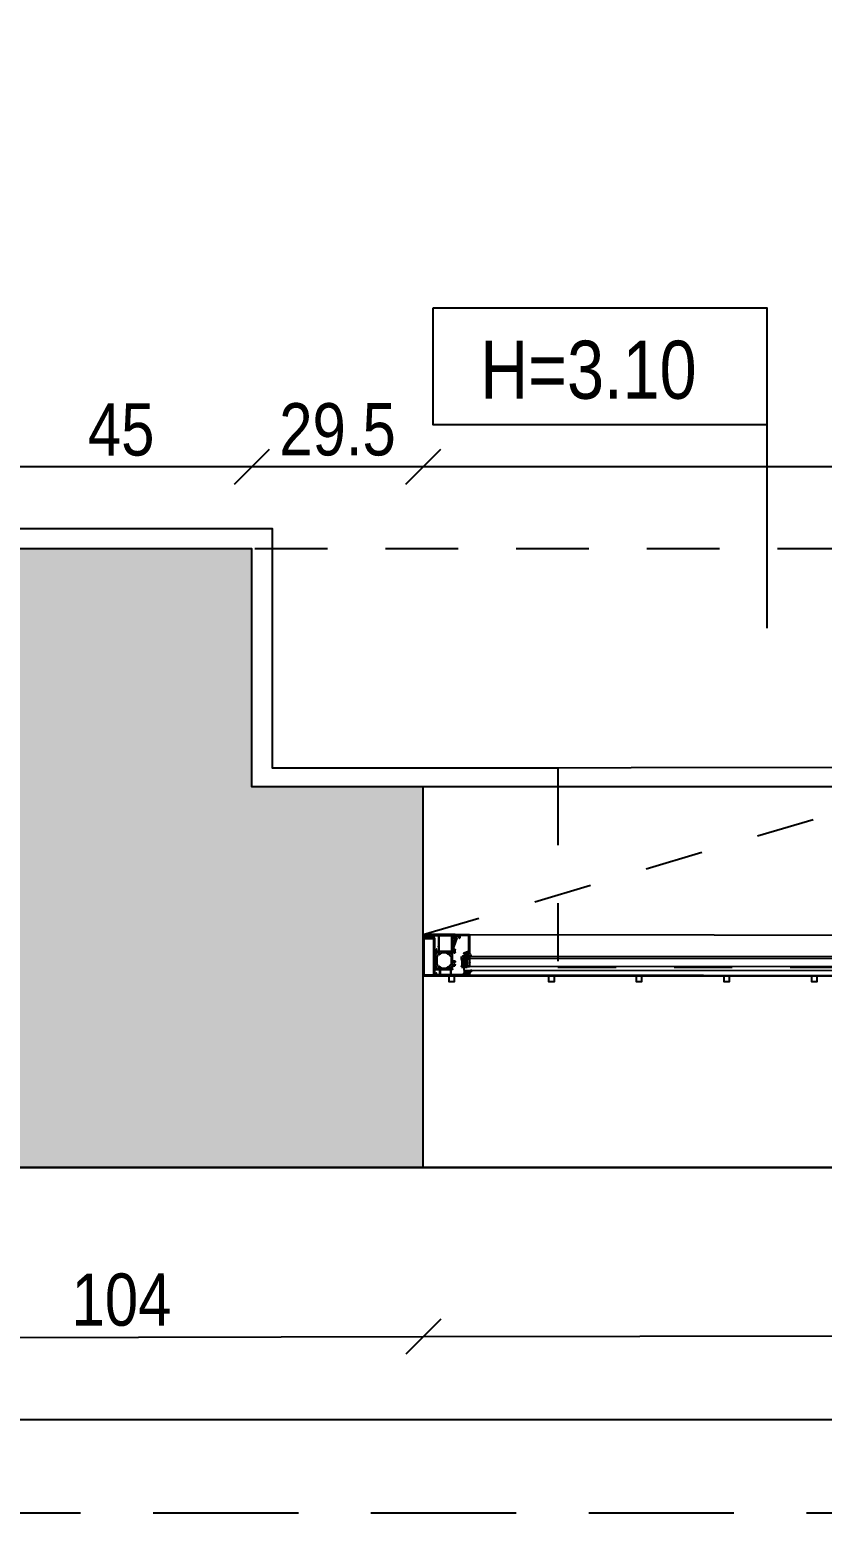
# Model space of a CAD drawing. Header units: metres. Extents: x 493 to 630, y -132 to -15.
# Drawn here: x 523.676 to 525.04, y -93.39 to -90.836 of the extents above; entities that cross this region are included whole.
import ezdxf

# ---------------------------------------------------------------- set-up
doc = ezdxf.new("R2010")
doc.units = ezdxf.units.M
doc.header["$MEASUREMENT"] = 0
doc.header["$PDMODE"] = 3
doc.linetypes.add('HIDDEN', pattern=[0.375, 0.25, -0.125])
doc.linetypes.add('HIDDEN2', pattern=[0.1875, 0.125, -0.0625])
for name, color, linetype in [('a_caramida', 2, 'Continuous'), ('a_cote_50', 9, 'Continuous'), ('a_grinzi', 253, 'HIDDEN'), ('a_pereti_hasuri', 253, 'Continuous'), ('a_punctat', 40, 'HIDDEN2'), ('a_scari_punctat', 40, 'HIDDEN2'), ('a_sticla', 4, 'Continuous'), ('a_tamplarie_ferestre', 6, 'Continuous'), ('a_text', 7, 'Continuous'), ('a_vederi', 74, 'Continuous'), ('a_vederi subtiri', 124, 'Continuous')]:
    doc.layers.add(name, color=color, linetype=linetype)
doc.layers.add('a_suprafete', color=7, linetype='Continuous', plot=False)
doc.styles.get("Standard").update_dxf_attribs({"font": 'ARIALN.TTF'})
doc.dimstyles.new('50 cote', dxfattribs={"dimtxt": 0.09, "dimasz": 0.06, "dimexe": 0, "dimexo": 0, "dimgap": 0.018, "dimtad": 1, "dimdec": 1, "dimlfac": 100, "dimrnd": 0.5, "dimdsep": 46, "dimtxsty": 'Standard', "dimblk": 'OBLIQUE', "dimcen": 0.00045, "dimclrd": 256, "dimclrt": 4, "dimadec": 1, "dimazin": 0, "dimtfac": 1, "dimtdec": 1, "dimtix": 1, "dimtofl": 0, "dimtmove": 0, "dimatfit": 3, "dimldrblk": 'OBLIQUE', "dimfxl": 0, "dimtolj": 1, "dimtzin": 0, "dimarcsym": 0})

# ---------------------------------------------------------------- blocks, each defined once
blk = doc.blocks.new('_Oblique')
at = {"color": 0, "linetype": 'ByBlock', "lineweight": -2}
blk.add_line((-0.5, -0.5), (0.5, 0.5), dxfattribs=at)
blk = doc.blocks.new('*D333')
at = {"layer": 'a_cote_50', "lineweight": -2, "ltscale": 0.3}
blk.add_line((526.3031, -91.5885), (524.3531, -91.5885), dxfattribs=at)
at = {"layer": 'Defpoints', "color": 0, "ltscale": 0.3}
for p in [(524.3531, -91.5885), (524.3531, -92.1396), (526.3031, -92.1396)]:
    blk.add_point(p, dxfattribs=at)
at = {"layer": 'a_cote_50', "lineweight": -2, "ltscale": 0.3, "xscale": 0.06, "yscale": 0.06, "zscale": 0.06, "rotation": 180}
blk.add_blockref('_Oblique', (524.3531, -91.5885), dxfattribs=at)
at = {"layer": 'a_cote_50', "lineweight": -2, "ltscale": 0.3, "xscale": 0.06, "yscale": 0.06, "zscale": 0.06}
blk.add_blockref('_Oblique', (526.3031, -91.5885), dxfattribs=at)
at = {"layer": 'a_cote_50', "color": 4, "ltscale": 0.3, "char_height": 0.09, "attachment_point": 5}
for s, insert in [('\\A1;195', (525.3281, -91.5245)), ('\\A1;54\\P', (525.3281, -91.6523))]:
    blk.add_mtext(s, dxfattribs=dict(at, insert=insert))
blk = doc.blocks.new('*D334')
at = {"layer": 'a_cote_50', "lineweight": -2, "ltscale": 0.3}
blk.add_line((524.3531, -91.5885), (524.0581, -91.5885), dxfattribs=at)
at = {"layer": 'Defpoints', "color": 0, "ltscale": 0.3}
for p in [(524.0581, -91.5885), (524.0581, -92.1396), (524.3531, -92.1396)]:
    blk.add_point(p, dxfattribs=at)
at = {"layer": 'a_cote_50', "lineweight": -2, "ltscale": 0.3, "xscale": 0.06, "yscale": 0.06, "zscale": 0.06, "rotation": 180}
blk.add_blockref('_Oblique', (524.0581, -91.5885), dxfattribs=at)
at = {"layer": 'a_cote_50', "lineweight": -2, "ltscale": 0.3, "xscale": 0.06, "yscale": 0.06, "zscale": 0.06}
blk.add_blockref('_Oblique', (524.3531, -91.5885), dxfattribs=at)
at = {"layer": 'a_cote_50', "color": 4, "ltscale": 0.3, "insert": (524.2056, -91.5245), "char_height": 0.09, "attachment_point": 5}
blk.add_mtext('\\A1;29.5', dxfattribs=at)
blk = doc.blocks.new('*D335')
at = {"layer": 'a_cote_50', "lineweight": -2, "ltscale": 0.3}
blk.add_line((524.0581, -91.5885), (523.6081, -91.5885), dxfattribs=at)
at = {"layer": 'Defpoints', "color": 0, "ltscale": 0.3}
for p in [(523.6081, -91.5885), (523.6081, -92.1096), (524.0581, -92.1396)]:
    blk.add_point(p, dxfattribs=at)
at = {"layer": 'a_cote_50', "lineweight": -2, "ltscale": 0.3, "xscale": 0.06, "yscale": 0.06, "zscale": 0.06, "rotation": 180}
blk.add_blockref('_Oblique', (523.6081, -91.5885), dxfattribs=at)
at = {"layer": 'a_cote_50', "lineweight": -2, "ltscale": 0.3, "xscale": 0.06, "yscale": 0.06, "zscale": 0.06}
blk.add_blockref('_Oblique', (524.0581, -91.5885), dxfattribs=at)
at = {"layer": 'a_cote_50', "color": 4, "ltscale": 0.3, "insert": (523.8331, -91.5247), "char_height": 0.09, "attachment_point": 5}
blk.add_mtext('\\A1;45', dxfattribs=at)
blk = doc.blocks.new('__4FAFA3F2_FC5C_44BB_A64D_ECB77A95FE74_')
at = {"layer": 'a_vederi subtiri'}
for p, q in [((-125.5, 67), (-125.5, 71)), ((-125.5, 61.5), (-125.5, 67)), ((-125, 71), (-125, 67)), ((-125, 66.8), (-125, 70.7)), ((-125, 67), (-125, 66.8)), ((-124.8, 66.3), (-123.5, 64.7)), ((-123.5, 64.7), (-124.8, 66.3)), ((-124.7, 66.8), (-124.7, 70.7)), ((-123.2, 65), (-124.6, 66.5)), ((-124.4, 71.5), (-123.3, 71.5)), ((-124.4, 71.1), (-119, 71.1)), ((-123.3, 71.5), (-123, 71.2)), ((-123, 71.2), (-122.8, 71.5)), ((-113.9, 64.9), (-123, 64.9)), ((-123, 64.5), (-113.9, 64.5)), ((-113.9, 64.5), (-123, 64.5)), ((-122.8, 71.5), (-118.9, 71.5)), ((-118, 71.5), (-114.1, 71.5)), ((-117.9, 71.1), (-112.5, 71.1)), ((-114.1, 71.5), (-113.9, 71.2)), ((-113.9, 71.2), (-113.6, 71.5)), ((-112.3, 66.5), (-113.7, 65)), ((-113.6, 71.5), (-112.5, 71.5)), ((-113.4, 64.7), (-112.1, 66.3)), ((-112.1, 66.3), (-113.4, 64.7)), ((-112.2, 70.7), (-112.2, 66.8)), ((-111.9, 67), (-111.9, 71)), ((-111.9, 70.7), (-111.9, 66.8)), ((-111.9, 66.8), (-111.9, 67)), ((-111.5, 71), (-111.5, 67)), ((-111.5, 67), (-111.5, 61.5))]:
    blk.add_line(p, q, dxfattribs=at)
at = {"layer": 'a_vederi subtiri', "extrusion": (2e-16, 2e-16, -1)}
for centre, radius, start, end in [((125.2, 71), 0.221, 352.3719, 187.6281), ((125.2, 67), 0.221, 172.3719, 7.6281), ((125.2, 67), 0.221, 172.3719, 7.6281), ((118.5, 44.3), 18.6, 67.8527, 112.1473), ((124.3, 70.8), 0.708, 356.4406, 85.9313), ((124.2, 66.8), 0.808, 319.638, 0.5172), ((124.2, 66.8), 0.808, 319.638, 0.5172), ((124.3, 70.8), 0.368, 356.4406, 85.9313), ((124.3, 66.8), 0.42, 319.638, 0.5172), ((123, 65.1), 0.618, 270.773, 319.8915), ((123, 65.1), 0.618, 270.773, 319.8915), ((123, 65.2), 0.321, 270.773, 319.8915), ((118.5, 71.7), 0.787, 223.035, 316.965), ((118.5, 71.8), 0.512, 210.7555, 329.2445), ((113.9, 65.2), 0.321, 220.1085, 269.227), ((113.9, 65.1), 0.618, 220.1085, 269.227), ((113.9, 65.1), 0.618, 220.1085, 269.227), ((112.6, 70.8), 0.708, 94.0687, 183.5594), ((112.6, 70.8), 0.368, 94.0687, 183.5594), ((112.6, 66.8), 0.42, 179.4828, 220.362), ((112.7, 66.8), 0.808, 179.4828, 220.362), ((112.7, 66.8), 0.808, 179.4828, 220.362), ((111.7, 71), 0.221, 352.3719, 187.6281), ((111.7, 67), 0.221, 172.3719, 7.6281), ((111.7, 67), 0.221, 172.3719, 7.6281)]:
    blk.add_arc(centre, radius, start, end, dxfattribs=at)
blk = doc.blocks.new('tampalrie subsol')
at = {"layer": 'a_punctat', "ltscale": 0.5}
blk.add_line((524.3533, -92.3938), (525.2858, -92.1183), dxfattribs=at)
at = {"layer": 'a_sticla'}
for points in [[(524.4233, -92.4308), (525.303, -92.4315), (525.303, -92.4355), (524.4233, -92.4348)], [(524.4233, -92.4548), (525.303, -92.4555), (525.303, -92.4495), (524.4233, -92.4488)]]:
    blk.add_lwpolyline(points, close=True, dxfattribs=at)
at = {"layer": 'a_tamplarie_ferestre', "extrusion": (8.75965e-20, 1.5e-15, -1)}
blk.add_line((524.4084, -92.3938), (524.4325, -92.3938), dxfattribs=at)
at = {"layer": 'a_tamplarie_ferestre'}
for points in [[(524.3729, -92.3996), (524.3529, -92.3996), (524.3529, -92.4646), (524.3729, -92.4646)], [(524.3714, -92.4011), (524.3544, -92.4011), (524.3544, -92.4631), (524.3714, -92.4631)]]:
    blk.add_lwpolyline(points, close=True, dxfattribs=at)
at = {"layer": 'a_tamplarie_ferestre', "extrusion": (2.00012e-16, 2.00051e-16, -1)}
for points in [[(-524.4067, -92.3968), (-524.4067, -92.3983), (-524.4073, -92.3983), (-524.4084, -92.3972), (-524.4084, -92.3938), (-524.3533, -92.3938), (-524.3533, -92.3972), (-524.3544, -92.3983), (-524.355, -92.3983), (-524.355, -92.3965)], [(-524.356, -92.3955), (-524.3784, -92.3955)], [(-524.3794, -92.3965), (-524.3794, -92.4136)], [(-524.3809, -92.4224), (-524.3809, -92.3959)], [(-524.3814, -92.3954), (-524.4014, -92.3954)], [(-524.4019, -92.3959), (-524.4019, -92.4224)], [(-524.4034, -92.4136), (-524.4034, -92.3968)], [(-524.4044, -92.3958), (-524.4057, -92.3958)], [(-524.3746, -92.4201), (-524.3746, -92.4246)], [(-524.3746, -92.4256), (-524.3746, -92.4275)], [(-524.3746, -92.4484), (-524.3746, -92.4283)], [(-524.3748, -92.4249), (-524.3748, -92.4253)], [(-524.3749, -92.4278), (-524.3759, -92.4278)], [(-524.3751, -92.4278), (-524.3759, -92.4278)], [(-524.3761, -92.4216), (-524.3761, -92.4191), (-524.3756, -92.4191)], [(-524.3762, -92.4275), (-524.3762, -92.4247)], [(-524.3762, -92.4275), (-524.3762, -92.4251)], [(-524.3763, -92.4246), (-524.3806, -92.4246)], [(-524.3768, -92.4246), (-524.3802, -92.4246)], [(-524.3768, -92.4317), (-524.3768, -92.445)], [(-524.3784, -92.4226), (-524.3771, -92.4226)], [(-524.3782, -92.4303), (-524.3773, -92.4308)], [(-524.3809, -92.4261), (-524.3788, -92.4298)], [(-524.3794, -92.4146), (-524.3794, -92.4216)], [(-524.3811, -92.4251), (-524.3811, -92.4258), (-524.3798, -92.4282)], [(-524.4014, -92.4229), (-524.3814, -92.4229)], [(-524.3847, -92.4246), (-524.3934, -92.4246)], [(-524.3983, -92.4282), (-524.3969, -92.4258), (-524.3969, -92.4251)], [(-524.3971, -92.4261), (-524.3992, -92.4298)], [(-524.3974, -92.4246), (-524.4017, -92.4246)], [(-524.4013, -92.4246), (-524.3978, -92.4246)], [(-524.3982, -92.4284), (-524.3982, -92.4284)], [(-524.3998, -92.4303), (-524.4007, -92.4308)], [(-524.4012, -92.4317), (-524.4012, -92.445)], [(-524.4018, -92.4275), (-524.4018, -92.4251)], [(-524.4019, -92.4247), (-524.4019, -92.4275)], [(-524.4029, -92.4278), (-524.4021, -92.4278)], [(-524.4022, -92.4278), (-524.4031, -92.4278)], [(-524.4032, -92.4253), (-524.4032, -92.4249)], [(-524.4034, -92.4216), (-524.4034, -92.4146)], [(-524.4034, -92.4275), (-524.4034, -92.4256)], [(-524.4077, -92.4394), (-524.4034, -92.4394), (-524.4034, -92.4283)], [(-524.4037, -92.4243), (-524.4067, -92.4243), (-524.4067, -92.4251), (-524.4077, -92.4251)], [(-524.4057, -92.4226), (-524.4044, -92.4226)], [(-524.4072, -92.4191), (-524.4067, -92.4191), (-524.4067, -92.4216)], [(-524.4082, -92.4246), (-524.4082, -92.4201)], [(-524.3761, -92.4618), (-524.3761, -92.4601), (-524.3755, -92.4601), (-524.3744, -92.4612), (-524.3744, -92.4646), (-524.4329, -92.4646)], [(-524.3746, -92.4492), (-524.3746, -92.4511)], [(-524.3746, -92.4521), (-524.3746, -92.4536)], [(-524.3748, -92.4514), (-524.3748, -92.4518)], [(-524.3759, -92.4489), (-524.3749, -92.4489)], [(-524.3759, -92.4489), (-524.3751, -92.4489)], [(-524.3751, -92.4541), (-524.3809, -92.4541)], [(-524.3762, -92.452), (-524.3762, -92.4492)], [(-524.3762, -92.4516), (-524.3762, -92.4492)], [(-524.3806, -92.4521), (-524.3763, -92.4521)], [(-524.3802, -92.4521), (-524.3767, -92.4521)], [(-524.3804, -92.4628), (-524.3771, -92.4628)], [(-524.3773, -92.4458), (-524.3782, -92.4463)], [(-524.3788, -92.4469), (-524.3809, -92.4506)], [(-524.3798, -92.4485), (-524.3811, -92.4509), (-524.3811, -92.4516)], [(-524.3814, -92.4546), (-524.3814, -92.4618)], [(-524.3828, -92.4625), (-524.3828, -92.4543)], [(-524.3833, -92.4538), (-524.3995, -92.4538)], [(-524.3995, -92.463), (-524.3833, -92.463)], [(-524.3934, -92.4521), (-524.3846, -92.4521)], [(-524.3969, -92.4516), (-524.3969, -92.4509), (-524.3983, -92.4485)], [(-524.3992, -92.4469), (-524.3971, -92.4506)], [(-524.4017, -92.4521), (-524.3974, -92.4521)], [(-524.3978, -92.4521), (-524.4013, -92.4521)], [(-524.4007, -92.4459), (-524.3998, -92.4463)], [(-524.4, -92.4543), (-524.4, -92.4625)], [(-524.4014, -92.4617), (-524.4014, -92.4545)], [(-524.4018, -92.4516), (-524.4018, -92.4492)], [(-524.4019, -92.4492), (-524.4019, -92.452)], [(-524.4019, -92.454), (-524.4029, -92.454)], [(-524.4021, -92.4489), (-524.4029, -92.4489)], [(-524.4031, -92.4489), (-524.4022, -92.4489)], [(-524.4243, -92.463), (-524.4084, -92.463), (-524.4024, -92.4626)], [(-524.4032, -92.4518), (-524.4032, -92.4514)], [(-524.4034, -92.4449), (-524.4034, -92.4419)], [(-524.4034, -92.4484), (-524.4034, -92.4474), (-524.4077, -92.4474)], [(-524.4034, -92.4511), (-524.4034, -92.4492)], [(-524.4034, -92.4535), (-524.4034, -92.4521)], [(-524.4044, -92.4409), (-524.4067, -92.4409), (-524.4067, -92.4419), (-524.4075, -92.4417)], [(-524.4075, -92.4451), (-524.4067, -92.4449), (-524.4067, -92.4459), (-524.4044, -92.4459)], [(-524.4082, -92.4407), (-524.4082, -92.4399)], [(-524.4082, -92.4469), (-524.4082, -92.4461)], [(-524.4233, -92.4601), (-524.4233, -92.4603)], [(-524.4266, -92.4596), (-524.4238, -92.4596)], [(-524.4238, -92.4608), (-524.4243, -92.4608)], [(-524.4248, -92.4613), (-524.4248, -92.4625)], [(-524.4261, -92.4623), (-524.4261, -92.4606), (-524.4271, -92.4606), (-524.4271, -92.4601)], [(-524.4311, -92.4633), (-524.4271, -92.4633)], [(-524.4311, -92.4601), (-524.4311, -92.4606), (-524.4321, -92.4606), (-524.4321, -92.4623)], [(-524.4329, -92.4596), (-524.4316, -92.4596)], [(-524.4334, -92.4641), (-524.4334, -92.4601)]]:
    blk.add_lwpolyline(points, dxfattribs=at)
at = {"layer": 'a_tamplarie_ferestre', "extrusion": (8.75965e-20, 1.5e-15, -1)}
for points in [[(-524.4038, -92.4146), (-524.4041, -92.415, -0.49304), (-524.4045, -92.415), (-524.4075, -92.4013, -0.637079), (-524.4071, -92.4004), (-524.4059, -92.4003)], [(-524.4108, -92.3998), (-524.4051, -92.4162, -0.198912), (-524.4045, -92.4176), (-524.4045, -92.4198)], [(-524.4295, -92.4231), (-524.431, -92.4231, -0.414205), (-524.4315, -92.4226), (-524.4315, -92.3969, -0.426752), (-524.43, -92.3954), (-524.4169, -92.3958, -0.401735), (-524.4164, -92.3963), (-524.4164, -92.3991)]]:
    blk.add_lwpolyline(points, format="xyb", dxfattribs=at)
for points in [[(-524.4054, -92.3998), (-524.4054, -92.3989)], [(-524.4055, -92.3988), (-524.4084, -92.399)], [(-524.4094, -92.3978), (-524.4087, -92.3952)], [(-524.4106, -92.3964), (-524.4111, -92.3984)], [(-524.4146, -92.3958), (-524.4111, -92.3958)], [(-524.4149, -92.3993), (-524.4145, -92.3987), (-524.4151, -92.3987), (-524.4151, -92.3963)], [(-524.433, -92.3943), (-524.433, -92.4241)], [(-524.4036, -92.418), (-524.4036, -92.4147)], [(-524.404, -92.4198), (-524.404, -92.4187)], [(-524.423, -92.4261), (-524.423, -92.4258)], [(-524.4233, -92.4253), (-524.4293, -92.4231)], [(-524.4283, -92.4249), (-524.4237, -92.4266)], [(-524.429, -92.4261), (-524.429, -92.4253)], [(-524.4305, -92.4266), (-524.4295, -92.4266)], [(-524.431, -92.4251), (-524.431, -92.4261)], [(-524.4325, -92.4246), (-524.4315, -92.4246)]]:
    blk.add_lwpolyline(points, dxfattribs=at)
at = {"layer": 'a_tamplarie_ferestre'}
for centre, radius, start, end in [((524.356, -92.3965), 0.001, 90, 179.9934), ((524.3784, -92.3965), 0.001, 359.997, 89.9963), ((524.3814, -92.3959), 0.0005, 89.997, 179.9963), ((524.4014, -92.3959), 0.0005, 359.997, 89.9963), ((524.4044, -92.3968), 0.001, 89.9998, 179.994), ((524.4055, -92.3989), 0.0001, 84.9433, 179.9967), ((524.4059, -92.3998), 0.0005, 179.9968, 264.9969), ((524.4057, -92.3968), 0.001, 0.002, 89.9917), ((524.4097, -92.3987), 0.0015, 314.9959, 14.9965), ((524.4156, -92.399), 0.000809, 205.0936, 351.1773), ((524.4325, -92.3943), 0.0005, 359.9969, 89.9963), ((524.3746, -92.4249), 0.000279, 358.8321, 73.5768), ((524.3746, -92.4253), 0.000279, 286.4212, 1.1595), ((524.3751, -92.4283), 0.0005, 89.9963, 179.997), ((524.3771, -92.4216), 0.001, 179.9977, 269.9955), ((524.3763, -92.4247), 0.00012, 89.9966, 179.9967), ((524.3767, -92.4251), 0.000505, 89.4291, 179.4297), ((524.3775, -92.429), 0.0015, 297.9909, 329.9967), ((524.3784, -92.4216), 0.001, 269.9949, 359.9984), ((524.3789, -92.4141), 0.000725, 316.3925, 43.6008), ((524.3801, -92.4256), 0.001, 327.2696, 81.815), ((524.3806, -92.4251), 0.0005, 359.9961, 89.9981), ((524.3814, -92.4224), 0.0005, 179.997, 269.9963), ((524.3847, -92.4251), 0.0005, 89.9967, 163.0423), ((524.3934, -92.4251), 0.0005, 17.2862, 89.9967), ((524.3974, -92.4251), 0.0005, 89.9952, 179.9973), ((524.4002, -92.4317), 0.001, 359.9942, 60.6878), ((524.4014, -92.4224), 0.0005, 269.997, 359.9963), ((524.4017, -92.4247), 0.00012, 359.9967, 89.9968), ((524.4021, -92.4275), 0.0003, 179.9942, 269.9942), ((524.404, -92.4141), 0.000725, 136.3851, 223.6082), ((524.4035, -92.4249), 0.000279, 106.4165, 181.1612), ((524.4035, -92.4253), 0.000279, 178.8338, 253.5721), ((524.4044, -92.4216), 0.001, 180, 269.9933), ((524.4037, -92.4246), 0.0003, 90.0258, 179.971), ((524.4037, -92.4147), 0.0001, 42.1407, 179.9967), ((524.4039, -92.418), 0.000319, 178.9604, 239.2428), ((524.4043, -92.4198), 0.00025, 176.4413, 3.5521), ((524.4057, -92.4216), 0.001, 270.0017, 359.9916), ((524.4235, -92.4258), 0.0005, 110.0069, 179.9967), ((524.4235, -92.4261), 0.0005, 179.9967, 290.0081), ((524.4295, -92.4261), 0.0005, 179.9975, 269.9958), ((524.4295, -92.4236), 0.0005, 89.9967, 110.0069), ((524.4305, -92.4261), 0.0005, 269.9974, 359.9962), ((524.4325, -92.4241), 0.0005, 269.9978, 359.9957), ((524.3751, -92.4484), 0.0005, 179.9963, 269.997), ((524.3746, -92.4514), 0.000279, 358.8338, 73.5721), ((524.3746, -92.4518), 0.000279, 286.4165, 1.1612), ((524.3771, -92.4618), 0.001, 179.9949, 269.9984), ((524.3767, -92.4516), 0.0005, 179.9964, 269.997), ((524.3763, -92.452), 0.00012, 179.9967, 269.9967), ((524.3775, -92.4477), 0.0015, 29.9967, 62.0024), ((524.3801, -92.4511), 0.001, 278.1783, 32.7237), ((524.3804, -92.4618), 0.001, 269.9978, 359.9955), ((524.3806, -92.4516), 0.0005, 269.9967, 359.9967), ((524.3809, -92.4546), 0.0005, 359.9962, 89.9971), ((524.3833, -92.4543), 0.0005, 89.9967, 179.9967), ((524.3833, -92.4625), 0.0005, 179.9967, 269.9967), ((524.3846, -92.4516), 0.0005, 197.7437, 269.9967), ((524.3934, -92.4516), 0.0005, 269.9967, 342.2497), ((524.3974, -92.4516), 0.0005, 179.9967, 269.9967), ((524.3995, -92.4543), 0.0005, 359.9967, 89.9967), ((524.3995, -92.4625), 0.0005, 269.9967, 359.9967), ((524.4002, -92.445), 0.001, 299.3005, 359.9942), ((524.4019, -92.4545), 0.0005, 89.9967, 179.9967), ((524.4024, -92.4617), 0.001, 179.996, 266.7274), ((524.4017, -92.452), 0.00012, 269.9967, 359.9967), ((524.4021, -92.4492), 0.0003, 89.9942, 179.9942), ((524.4035, -92.4514), 0.000279, 106.4212, 181.1595), ((524.4035, -92.4518), 0.000279, 178.8321, 253.5768), ((524.4044, -92.4419), 0.001, 90.003, 179.9899), ((524.4044, -92.4449), 0.001, 179.9952, 269.9986), ((524.4243, -92.4613), 0.0005, 359.997, 89.9963), ((524.4243, -92.4625), 0.0005, 269.9962, 359.9971), ((524.4271, -92.4623), 0.001, 179.9939, 269.9976), ((524.4311, -92.4623), 0.001, 269.9991, 359.9942)]:
    blk.add_arc(centre, radius, start, end, dxfattribs=at)
at = {"layer": 'a_tamplarie_ferestre', "extrusion": (8.75965e-20, 1.5e-15, -1)}
for centre, radius, start, end in [((-524.4082, -92.3953), 0.0005, 113.2429, 164.9989), ((-524.4085, -92.398), 0.001, 165.0032, 275.0034), ((-524.4111, -92.3963), 0.0005, 345.004, 90.0005), ((-524.4146, -92.3963), 0.0005, 90.0032, 180.0037), ((-524.4035, -92.4187), 0.0005, 120.7572, 180.0034), ((-524.4285, -92.4253), 0.0005, 70.0649, 179.9605), ((-524.4315, -92.4251), 0.0005, 0.0031, 90.0036)]:
    blk.add_arc(centre, radius, start, end, dxfattribs=at)
at = {"layer": 'a_tamplarie_ferestre', "extrusion": (2.00012e-16, 2.00051e-16, -1)}
for centre, radius, start, end in [((-524.3756, -92.4201), 0.001, 0.0053, 90.0014), ((-524.3749, -92.4275), 0.0003, 270.0033, 0.0033), ((-524.3759, -92.4275), 0.0003, 180.0033, 270.0033), ((-524.3759, -92.4275), 0.0003, 180.0033, 270.0033), ((-524.3778, -92.4317), 0.001, 0.0034, 60.0035), ((-524.3799, -92.4283), 0.000137, 265.6637, 30.0033), ((-524.3795, -92.4235), 0.00488, 196.9577, 265.6637), ((-524.3986, -92.4235), 0.00492, 274.7402, 342.7138), ((-524.398, -92.4256), 0.001, 327.2788, 81.8242), ((-524.3982, -92.4283), 0.000139, 155.9431, 266.6165), ((-524.4005, -92.429), 0.0015, 298.0001, 330.0058), ((-524.4013, -92.4251), 0.0005, 90.0055, 180.0061), ((-524.4022, -92.4275), 0.0003, 270.0033, 0.0033), ((-524.4029, -92.4283), 0.0005, 90.0058, 180.0058), ((-524.4031, -92.4275), 0.0003, 180.0033, 270.0033), ((-524.4072, -92.4201), 0.001, 90.0084, 179.9983), ((-524.4077, -92.4246), 0.0005, 180.0007, 270.0069), ((-524.3749, -92.4492), 0.0003, 0.0033, 90.0033), ((-524.3751, -92.4536), 0.0005, 270.0018, 0.0049), ((-524.3759, -92.4492), 0.0003, 90.0033, 180.0033), ((-524.3759, -92.4492), 0.0003, 90.0033, 180.0033), ((-524.3778, -92.445), 0.001, 300.0032, 0.0033), ((-524.3799, -92.4484), 0.000138, 330.0033, 95.6259), ((-524.3794, -92.4533), 0.005, 95.6259, 162.2563), ((-524.3987, -92.4533), 0.005, 17.7503, 84.3808), ((-524.398, -92.4511), 0.001, 278.1874, 32.7328), ((-524.3982, -92.4484), 0.000138, 84.3808, 210.0033), ((-524.4005, -92.4477), 0.0015, 30.0058, 62.0116), ((-524.4013, -92.4516), 0.0005, 180.0055, 270.0061), ((-524.4022, -92.4492), 0.0003, 0.0033, 90.0033), ((-524.4029, -92.4484), 0.0005, 180.0058, 270.0058), ((-524.4029, -92.4535), 0.0005, 180.0033, 270.0033), ((-524.4031, -92.4492), 0.0003, 90.0033, 180.0033), ((-524.4072, -92.4407), 0.001, 180.0385, 254.9523), ((-524.4072, -92.4461), 0.001, 105.0661, 179.9581), ((-524.4077, -92.4399), 0.0005, 90.005, 180.0008), ((-524.4077, -92.4469), 0.0005, 180.0067, 270.0008), ((-524.4238, -92.4601), 0.0005, 0.0018, 90.0049), ((-524.4238, -92.4603), 0.0005, 270.0019, 0.0048), ((-524.4266, -92.4601), 0.0005, 90.0089, 179.9978), ((-524.4316, -92.4601), 0.0005, 359.9975, 90.0057), ((-524.4329, -92.4601), 0.0005, 90.0029, 180.0038), ((-524.4329, -92.4641), 0.0005, 180.0029, 270.0038)]:
    blk.add_arc(centre, radius, start, end, dxfattribs=at)
at = {"layer": 'a_vederi subtiri'}
blk.add_line((524.4191, -92.4356), (524.4191, -92.4316), dxfattribs=at)
for points in [[(524.4134, -92.3938), (525.2949, -92.3946), (525.2949, -92.3395), (525.1942, -92.3395), (525.1942, -92.3468), (525.2753, -92.3468), (525.2753, -92.3945)], [(524.4266, -92.4282), (524.4246, -92.4298)], [(524.4246, -92.4297), (524.4266, -92.4282)], [(524.4313, -92.428), (524.4272, -92.428)], [(524.4272, -92.428), (524.4313, -92.428)], [(524.4281, -92.4255), (524.4279, -92.4255)], [(524.4288, -92.4267), (524.4284, -92.4257)], [(524.4312, -92.4269), (524.429, -92.4269)], [(524.4314, -92.4257), (524.4315, -92.4266)], [(524.4331, -92.4251), (524.4317, -92.4253)], [(524.4323, -92.4316), (524.4343, -92.4316)], [(524.4339, -92.4272), (524.4334, -92.4253)], [(524.4344, -92.4311), (524.4344, -92.4315)], [(524.4344, -92.4315), (524.4344, -92.4311)], [(525.2885, -92.4645), (524.3829, -92.4638)]]:
    blk.add_lwpolyline(points, dxfattribs=at)
at = {"layer": 'a_vederi subtiri', "extrusion": (2.00018e-16, 3.00051e-16, -1)}
for points in [[(-524.4243, -92.456), (-524.4237, -92.457), (-524.4237, -92.459)], [(-524.424, -92.4593), (-524.4261, -92.4593)], [(-524.4253, -92.4567), (-524.425, -92.4561)], [(-524.4263, -92.4561), (-524.4261, -92.4567)], [(-524.4265, -92.4614), (-524.4275, -92.4625)], [(-524.4273, -92.4567), (-524.4271, -92.4561)], [(-524.4271, -92.4593), (-524.4271, -92.4606)], [(-524.4279, -92.4609), (-524.4279, -92.459)], [(-524.4279, -92.4626), (-524.4295, -92.4626)], [(-524.4283, -92.4561), (-524.4281, -92.4567)], [(-524.4284, -92.4585), (-524.429, -92.4585)], [(-524.429, -92.4614), (-524.4284, -92.4614)], [(-524.4293, -92.4567), (-524.4291, -92.4561)], [(-524.4295, -92.459), (-524.4295, -92.4609)], [(-524.4299, -92.4625), (-524.4309, -92.4614)], [(-524.4303, -92.4561), (-524.4301, -92.4567)], [(-524.4303, -92.4606), (-524.4303, -92.4593)], [(-524.4311, -92.4569), (-524.4311, -92.4562)], [(-524.4313, -92.4593), (-524.4332, -92.4593), (-524.4332, -92.4602)], [(-524.4326, -92.4566), (-524.432, -92.4572)], [(-524.4336, -92.4598), (-524.4337, -92.4588)], [(-524.4367, -92.4558), (-524.4343, -92.4558)], [(-524.4356, -92.4568), (-524.4367, -92.4567)]]:
    blk.add_lwpolyline(points, dxfattribs=at)
at = {"layer": 'a_vederi subtiri', "extrusion": (3.66023e-24, 6.27398e-20, -1)}
for centre, radius, start, end in [((-524.4209, -92.4248), 0.0061, 233.7002, 266.6058), ((-524.422, -92.4308), 0.000698, 353.5508, 73.0622), ((-524.422, -92.4308), 0.000698, 269.6058, 353.5508), ((-524.422, -92.4246), 0.00699, 218.5719, 270.336), ((-524.4371, -92.4372), 0.015, 43.7752, 50.9951), ((-524.4272, -92.429), 0.001, 52.9879, 90.0033), ((-524.4279, -92.4258), 0.0003, 50.9951, 90.0033), ((-524.4281, -92.4258), 0.0003, 90.0033, 160.0159), ((-524.4321, -92.4274), 0.00413, 276.3602, 335.8869), ((-524.4313, -92.429), 0.001, 90.0033, 158.6069), ((-524.4317, -92.4256), 0.0003, 351.8854, 79.0093), ((-524.4323, -92.4286), 0.003, 269.9865, 282.0172), ((-524.4357, -92.4267), 0.004, 297.7236, 330.6747), ((-524.4331, -92.4253), 0.0003, 77.6469, 167.2381), ((-524.4334, -92.4311), 0.001, 117.7236, 177.2783), ((-524.4343, -92.4304), 0.00116, 265.4718, 268.2511), ((-524.4343, -92.4304), 0.00116, 135.5726, 265.4718)]:
    blk.add_arc(centre, radius, start, end, dxfattribs=at)
at = {"layer": 'a_vederi subtiri'}
for centre, radius, start, end in [((524.4209, -92.4248), 0.0061, 273.3942, 306.2998), ((524.4144, -92.4156), 0.0163, 296.736, 316.4455), ((524.4272, -92.429), 0.001, 89.9967, 127.0121), ((524.4279, -92.4292), 0.000476, 17.9127, 141.4281), ((524.429, -92.4266), 0.0003, 199.9965, 269.9967), ((524.4312, -92.4266), 0.0003, 269.9967, 7.2043), ((524.4313, -92.429), 0.001, 21.3931, 89.9967), ((524.4357, -92.4267), 0.004, 209.3253, 242.2764), ((524.4334, -92.4311), 0.001, 2.7217, 62.2764), ((524.4388, -92.4261), 0.00508, 192.8485, 223.5554), ((524.4257, -92.4566), 0.0004, 200.9621, 339.0313), ((524.4266, -92.4593), 0.0005, 0.0532, 179.9401), ((524.4268, -92.4606), 0.0003, 260.2587, 359.9967), ((524.4277, -92.4566), 0.0004, 200.9621, 339.0313), ((524.4284, -92.459), 0.0005, 89.9963, 179.997), ((524.4284, -92.4609), 0.0005, 180.0163, 269.977), ((524.429, -92.459), 0.0005, 0.013, 89.9803), ((524.429, -92.4609), 0.0005, 270.0171, 359.9762), ((524.4297, -92.4566), 0.0004, 200.9621, 339.0313), ((524.4308, -92.4593), 0.0005, 0.0533, 179.94), ((524.4306, -92.4606), 0.0003, 179.9967, 279.7363), ((524.4316, -92.4569), 0.0005, 180.0545, 317.9587), ((524.4359, -92.459), 0.00225, 96.7184, 175.3978)]:
    blk.add_arc(centre, radius, start, end, dxfattribs=at)
at = {"layer": 'a_vederi subtiri', "extrusion": (2.00018e-16, 3.00051e-16, -1)}
for centre, radius, start, end in [((-524.424, -92.459), 0.000299, 269.773, 0.2337), ((-524.4247, -92.4562), 0.0004, 33.1781, 159.0379), ((-524.4267, -92.4562), 0.0004, 20.9687, 159.0379), ((-524.4267, -92.4612), 0.0003, 315.1147, 99.7413), ((-524.4279, -92.4621), 0.0005, 270.0033, 315.0032), ((-524.4287, -92.4562), 0.0004, 20.9687, 159.0379), ((-524.4295, -92.4621), 0.0005, 225.0035, 270.0033), ((-524.4307, -92.4562), 0.0004, 20.9687, 180.0033), ((-524.4307, -92.4612), 0.0003, 80.2637, 224.8937), ((-524.4343, -92.4582), 0.0024, 42.6769, 90.0033), ((-524.4332, -92.4598), 0.000399, 179.908, 270.0986), ((-524.4367, -92.4562), 0.000426, 90.2071, 270.8762)]:
    blk.add_arc(centre, radius, start, end, dxfattribs=at)
at = {"xscale": -0.001000000000008328, "yscale": 0.001000000000008328, "zscale": 0.001000000000008328}
for p, rotation in [((524.3576, -92.3241), 269.9966540607937), ((524.3618, -92.3234), 270.0033459392066)]:
    blk.add_blockref('__4FAFA3F2_FC5C_44BB_A64D_ECB77A95FE74_', p, dxfattribs=dict(at, rotation=rotation))
blk = doc.blocks.new('*D1074')
at = {"layer": 'a_cote_50', "lineweight": -2, "ltscale": 0.3}
blk.add_line((-33.7532, -67.3675), (-32.7134, -67.3655), dxfattribs=at)
at = {"layer": 'Defpoints', "color": 0, "ltscale": 0.3}
for p in [(-33.7538, -67.0744), (-32.714, -67.0744), (-32.7134, -67.3655)]:
    blk.add_point(p, dxfattribs=at)
at = {"layer": 'a_cote_50', "lineweight": -2, "ltscale": 0.3, "xscale": 0.06, "yscale": 0.06, "zscale": 0.06}
for p, rotation in [((-33.7532, -67.3675), 180.1079428696821), ((-32.7134, -67.3655), 0.1079428696821681)]:
    blk.add_blockref('_Oblique', p, dxfattribs=dict(at, rotation=rotation))
at = {"layer": 'a_cote_50', "color": 4, "ltscale": 0.3, "insert": (-33.2334, -67.3026), "char_height": 0.09, "attachment_point": 5, "rotation": 0.1079}
blk.add_mtext('\\A1;104', dxfattribs=at)
blk = doc.blocks.new('*D1075')
at = {"layer": 'a_cote_50', "lineweight": -2, "ltscale": 0.3}
blk.add_line((-32.7134, -67.3655), (-30.7632, -67.3619), dxfattribs=at)
at = {"layer": 'Defpoints', "color": 0, "ltscale": 0.3}
for p in [(-32.714, -67.0744), (-30.7638, -67.0535), (-30.7632, -67.3619)]:
    blk.add_point(p, dxfattribs=at)
at = {"layer": 'a_cote_50', "lineweight": -2, "ltscale": 0.3, "xscale": 0.06, "yscale": 0.06, "zscale": 0.06}
for p, rotation in [((-32.7134, -67.3655), 180.1079428696821), ((-30.7632, -67.3619), 0.1079428696821681)]:
    blk.add_blockref('_Oblique', p, dxfattribs=dict(at, rotation=rotation))
at = {"layer": 'a_cote_50', "color": 4, "ltscale": 0.3, "insert": (-31.7384, -67.2997), "char_height": 0.09, "attachment_point": 5, "rotation": 0.1079}
blk.add_mtext('\\A1;195', dxfattribs=at)
blk = doc.blocks.new('*D1105')
at = {"layer": 'a_cote_50', "lineweight": -2, "ltscale": 0.3}
blk.add_line((-50.9468, -67.5081), (13.8782, -67.5081), dxfattribs=at)
at = {"layer": 'Defpoints', "color": 0, "ltscale": 0.3}
for p in [(13.8782, -63.4009), (-50.9468, -67.0744), (13.8782, -67.5081)]:
    blk.add_point(p, dxfattribs=at)
at = {"layer": 'a_cote_50', "lineweight": -2, "ltscale": 0.3, "xscale": 0.06, "yscale": 0.06, "zscale": 0.06, "rotation": 180}
blk.add_blockref('_Oblique', (-50.9468, -67.5081), dxfattribs=at)
at = {"layer": 'a_cote_50', "lineweight": -2, "ltscale": 0.3, "xscale": 0.06, "yscale": 0.06, "zscale": 0.06}
blk.add_blockref('_Oblique', (13.8782, -67.5081), dxfattribs=at)
at = {"layer": 'a_cote_50', "color": 4, "ltscale": 0.3, "insert": (-18.5343, -67.4441), "char_height": 0.09, "attachment_point": 5}
blk.add_mtext('\\A1;6482.5', dxfattribs=at)
blk = doc.blocks.new('COTE EXY')
at = {"layer": 'a_cote_50', "ltscale": 0.3}
dim = blk.add_linear_dim(base=(13.8782, -67.5081), p1=(-50.9468, -67.0744), p2=(13.8782, -63.4009), dimstyle='50 cote', dxfattribs=at)
dim.commit()
dim.dimension.update_dxf_attribs({"geometry": '*D1105', "text_midpoint": (-18.5343, -67.4441)})
for base, p1, p2, picture, middle in [((-32.7134, -67.3655), (-33.7538, -67.0744), (-32.714, -67.0744), '*D1074', (-33.2334, -67.3026)), ((-30.7632, -67.3619), (-32.714, -67.0744), (-30.7638, -67.0535), '*D1075', (-31.7384, -67.2997))]:
    dim = blk.add_linear_dim(base=base, p1=p1, p2=p2, angle=180.1079, dimstyle='50 cote', override={"dimtmove": 1}, dxfattribs=at)
    dim.commit()
    dim.dimension.update_dxf_attribs({"geometry": picture, "text_midpoint": middle})

msp = doc.modelspace()

# ---------------------------------------------------------------- hatches: boundary and pattern name
at = {"layer": 'a_pereti_hasuri', "ltscale": 0.3}
h = msp.add_hatch(dxfattribs=at)
h.set_pattern_fill('ANSI33', color=256, scale=0.25, style=0)
h.set_pattern_definition([(45, (-4876.954644, 8292.469365), (-0.04419417382, 0.04419417382), []), (45, (-4876.91045, 8292.469365), (-0.04419417382, 0.04419417382), [0.03125, -0.015625])])
h.paths.add_polyline_path([(518.3431, -92.3746), (518.3431, -92.1146), (518.0481, -92.1146), (518.0481, -91.8245), (518.0181, -91.8245), (518.0181, -91.8045), (517.4785, -91.8045), (517.4785, -92.1945), (517.1835, -92.1945), (517.1835, -92.7946), (518.3431, -92.7946), (518.3431, -92.7696), (518.3431, -92.6696), (518.3431, -92.4396)])
h.paths.add_polyline_path([(518.4731, -89.1846), (518.3331, -89.1846), (518.3331, -88.1446), (529.4531, -88.1446), (529.4531, -89.6796), (529.7331, -89.6796), (529.7331, -89.8796), (529.7831, -89.8796), (529.8581, -89.8796), (529.8581, -89.8346), (530.1583, -89.8346), (530.1583, -89.6146), (530.3033, -89.6146), (530.3033, -89.0096), (529.6148, -89.0096), (529.6148, -88.0446), (529.5398, -88.0446), (518.3998, -88.0446), (518.3998, -80.1146), (518.3998, -79.6146), (518.3998, -79.5496), (518.3998, -79.3896), (517.4635, -79.3896), (517.4635, -80.0895), (517.5235, -80.0895), (517.7183, -80.0895), (517.7183, -80.5395), (518.0683, -80.5395), (518.0683, -85.0895), (517.6783, -85.0895), (517.6783, -85.5695), (516.9178, -85.5695), (516.9178, -85.9245), (517.3878, -85.9245), (517.3878, -86.0701), (518.1078, -86.0701), (518.1078, -89.1801), (517.3678, -89.1801), (517.3678, -89.4301), (516.796, -89.4301), (516.796, -89.7345), (517.4978, -89.7345), (517.4978, -90.1045), (518.0181, -90.1045), (518.0931, -90.1045), (518.0931, -89.6846), (518.4731, -89.6846), (518.4731, -89.6746)])
h.paths.add_polyline_path([(521.4098, -79.6146), (521.4098, -79.5496), (521.4098, -79.3896), (520.4798, -79.3896), (520.4798, -79.5496), (520.4798, -79.6146), (520.4798, -80.1146), (520.5298, -80.1146), (520.7248, -80.1146), (520.7248, -80.5546), (521.1848, -80.5546), (521.1848, -80.1196), (521.4098, -80.1196)], flags=17)
h.paths.add_polyline_path([(524.4061, -79.3896), (523.4898, -79.3896), (523.4898, -80.1196), (523.5398, -80.1196), (523.7198, -80.1196), (523.7198, -80.5396), (524.1648, -80.5396), (524.1648, -80.0896), (524.4061, -80.0896)])
h.paths.add_polyline_path([(527.4598, -79.3896), (526.4861, -79.3896), (526.4861, -80.0896), (526.7048, -80.0896), (526.7048, -80.5096), (527.1748, -80.5096), (527.1748, -80.1146), (527.4598, -80.1146)])
h.paths.add_polyline_path([(530.4498, -79.6296), (530.4498, -79.5646), (530.4498, -79.3896), (530.3498, -79.3896), (529.5398, -79.3896), (529.5398, -79.5496), (529.5398, -80.1196), (529.5398, -80.1546), (529.5398, -86.4146), (529.6148, -86.4146), (529.6148, -86.4196), (532.3433, -86.4196), (532.3433, -89.6846), (536.2298, -89.6846), (536.2298, -89.6096), (536.2748, -89.6096), (536.2748, -89.1196), (535.5448, -89.1196), (535.5448, -89.6196), (533.3948, -89.6196), (533.3948, -89.1196), (532.5548, -89.1196), (532.5548, -86.3196), (529.6548, -86.3196), (529.6548, -80.1196), (530.4498, -80.1196)])
h.paths.add_polyline_path([(527.3431, -92.4646), (527.3431, -92.3996), (527.3431, -92.1396), (527.0481, -92.1396), (527.0481, -91.7346), (526.5981, -91.7346), (526.5981, -92.1396), (526.3031, -92.1396), (526.3031, -92.4646), (526.3033, -92.4646), (526.3033, -92.6946), (526.3033, -92.7946), (527.3431, -92.7946), (527.3431, -92.6946)])
h.paths.add_polyline_path([(524.3531, -92.4646), (524.3531, -92.1396), (524.0581, -92.1396), (524.0581, -91.7296), (523.6081, -91.7296), (523.6081, -92.1096), (523.3131, -92.1096), (523.3131, -92.4346), (523.3133, -92.4346), (523.3133, -92.6646), (523.3133, -92.7946), (524.3531, -92.7946), (524.3531, -92.6946)])
h.paths.add_polyline_path([(521.3631, -92.4346), (521.3631, -92.1096), (521.0481, -92.1096), (521.0481, -91.7296), (520.5881, -91.7296), (520.5881, -92.1146), (520.2931, -92.1146), (520.2931, -92.4396), (520.2933, -92.4396), (520.2933, -92.6696), (520.2933, -92.7946), (521.3631, -92.7946), (521.3631, -92.7646), (521.3631, -92.6646)])

# ---------------------------------------------------------------- linework, layer by layer
at = {"layer": 'a_caramida', "ltscale": 0.3}
msp.add_lwpolyline([(524.3531, -92.7946), (524.3531, -92.1396), (524.0581, -92.1396), (524.0581, -91.7296), (523.6081, -91.7296), (523.6081, -92.1096), (523.3131, -92.1096), (523.3131, -92.7646)], dxfattribs=at)
at = {"layer": 'a_cote_50', "ltscale": 0.3}
msp.add_lwpolyline([(568.7453, -92.7946), (506.1203, -92.7946), (504.215, -79.3896), (553.7851, -79.3896)], dxfattribs=at)
at = {"layer": 'a_cote_50', "color": 242, "ltscale": 0.3}
msp.add_lwpolyline([(568.7453, -92.7946), (568.7453, -83.0646), (553.7853, -83.0646), (553.785, -79.3896), (504.215, -79.3896), (506.1203, -92.7946)], close=True, dxfattribs=at)
at = {"layer": 'a_cote_50', "ltscale": 0.3}
for points in [[(524.407, -92.4646), (524.397, -92.4646), (524.397, -92.4746), (524.407, -92.4746)], [(524.579, -92.4646), (524.569, -92.4646), (524.569, -92.4746), (524.579, -92.4746)], [(524.7298, -92.4646), (524.7198, -92.4646), (524.7198, -92.4746), (524.7298, -92.4746)], [(524.8806, -92.4646), (524.8706, -92.4646), (524.8706, -92.4746), (524.8806, -92.4746)], [(525.0315, -92.4646), (525.0215, -92.4646), (525.0215, -92.4746), (525.0315, -92.4746)]]:
    msp.add_lwpolyline(points, close=True, dxfattribs=at)
at = {"layer": 'a_grinzi', "ltscale": 0.5}
msp.add_lwpolyline([(529.5881, -91.7296), (518.0931, -91.7296)], dxfattribs=at)
at = {"layer": 'a_punctat', "ltscale": 0.5}
msp.add_lwpolyline([(524.5851, -92.1396), (524.5851, -92.4496), (526.0751, -92.4496), (526.0751, -92.1396)], dxfattribs=at)
at = {"layer": 'a_scari_punctat', "ltscale": 2}
msp.add_lwpolyline([(569.5132, -93.3901), (505.4682, -93.3901), (503.3467, -78.4648), (514.4177, -78.4648), (514.4177, -77.3411), (524.9835, -77.3411), (524.9835, -78.4648), (556.3323, -78.4648)], dxfattribs=at)
at = {"layer": 'a_suprafete', "ltscale": 0.3}
msp.add_lwpolyline([(529.4181, -88.1785), (518.3696, -88.1785), (518.3696, -89.1501), (518.5081, -89.1501), (518.5081, -89.7196), (518.1259, -89.7196), (518.1259, -90.1045), (518.0931, -90.1045), (518.0831, -92.0796), (518.5751, -92.0796), (520.5531, -92.0796), (520.5531, -91.6846), (521.0831, -91.6846), (521.0831, -92.0746), (523.5752, -92.0746), (523.5752, -91.6946), (524.0931, -91.6946), (524.0931, -92.1067), (526.5657, -92.1046), (526.5657, -91.6996), (527.0831, -91.6996)], dxfattribs=at)
at = {"layer": 'a_text'}
msp.add_lwpolyline([(524.3705, -91.3146), (524.9446, -91.3146), (524.9446, -91.5159), (524.3705, -91.5159)], close=True, dxfattribs=at)
msp.add_lwpolyline([(524.9446, -91.5159), (524.9446, -91.8665)], dxfattribs=at)
at = {"layer": 'a_vederi', "ltscale": 0.3}
msp.add_line((526.3031, -92.1396), (524.3531, -92.1396), dxfattribs=at)
msp.add_lwpolyline([(523.0851, -92.1096), (523.0851, -92.0746), (523.5752, -92.0746), (523.5752, -91.7296), (523.5752, -91.6946), (524.0581, -91.6946), (524.0931, -91.6946), (524.0931, -92.1067), (524.5851, -92.1067), (524.5851, -92.1396)], dxfattribs=at)
msp.add_lwpolyline([(526.3033, -92.4646), (526.3033, -92.6946), (526.3033, -92.6946), (526.3033, -92.7946), (524.3531, -92.7946), (524.3531, -92.7946), (524.3531, -92.6946), (524.3531, -92.6946), (524.3531, -92.4646)], close=True, dxfattribs=at)

# ---------------------------------------------------------------- block references
at = {"layer": 'a_cote_50'}
msp.add_blockref('COTE EXY', (557.0671, -25.7202), dxfattribs=at)
at = {"layer": 'a_tamplarie_ferestre'}
msp.add_blockref('tampalrie subsol', (0, 0), dxfattribs=at)

# ---------------------------------------------------------------- texts
at = {"layer": 'a_text', "insert": (524.4513, -91.4727), "char_height": 0.1, "width": 1.87247, "attachment_point": 7}
msp.add_mtext('\\A1;H=3.10', dxfattribs=at)

# ---------------------------------------------------------------- dimensions: what is measured, and where the dimension line sits
at = {"layer": 'a_cote_50', "ltscale": 0.3}
for base, p1, p2, picture, middle in [((523.6081, -91.5885), (524.0581, -92.1396), (523.6081, -92.1096), '*D335', (523.8331, -91.5247)), ((524.0581, -91.5885), (524.3531, -92.1396), (524.0581, -92.1396), '*D334', (524.2056, -91.5245))]:
    dim = msp.add_linear_dim(base=base, p1=p1, p2=p2, angle=180, dimstyle='50 cote', override={"dimtmove": 1}, dxfattribs=at)
    dim.commit()
    dim.dimension.update_dxf_attribs({"geometry": picture, "text_midpoint": middle})
dim = msp.add_linear_dim(base=(524.3531, -91.5885), p1=(526.3031, -92.1396), p2=(524.3531, -92.1396), angle=180, text='<>\\X54\\P', dimstyle='50 cote', override={"dimtmove": 1}, dxfattribs=at)
dim.commit()
dim.dimension.update_dxf_attribs({"geometry": '*D333', "text_midpoint": (525.3281, -91.5885)})

doc.saveas('drawing.dxf')
